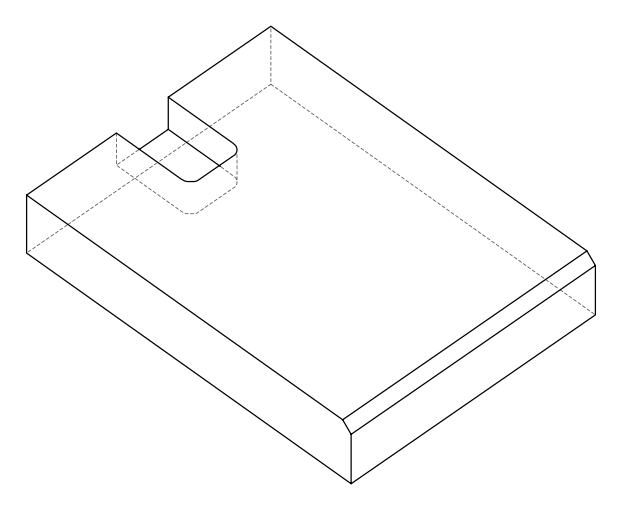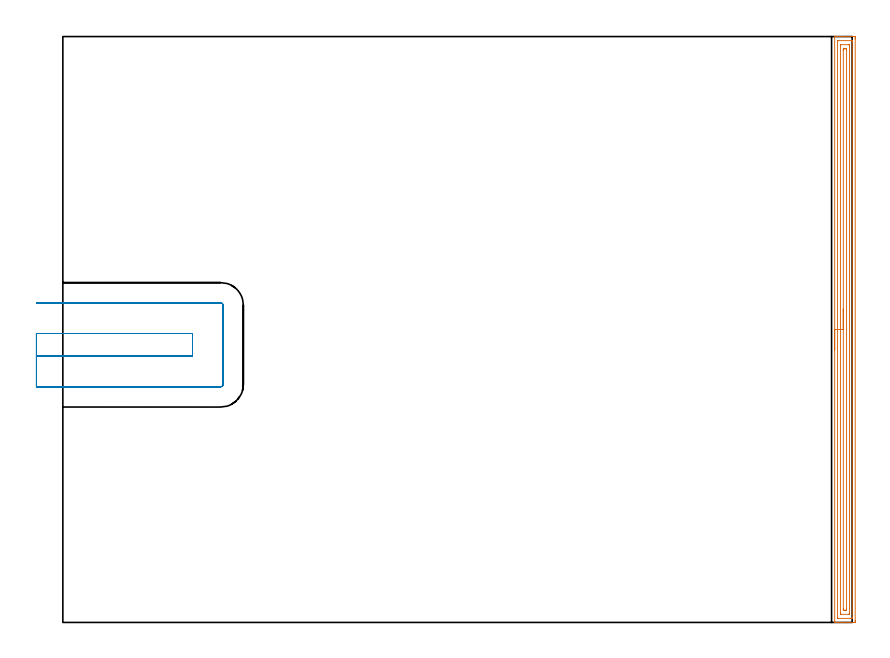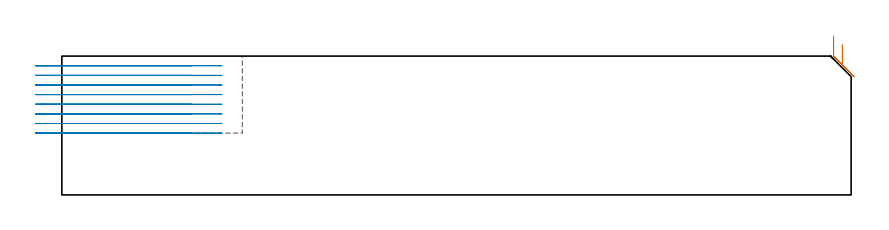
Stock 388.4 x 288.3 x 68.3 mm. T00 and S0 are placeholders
(PLAN: 2 operations, 1 tool changes, 16.7 min)
(1 AREA_MILL | FG_CHAMFER_SURFACE | UGT0205_001 | 9.45 min | 14703 mm3)
(2 MILL_SLOT | SLOT_PARTIAL_RECTANGULAR | UGT0201_094 | Follow Part, ap 5, ae 75% | 7.27 min | 203993 mm3)
(TOOL UGT0205_001 | Chamfer Mill 20 x 3 x 45 deg. | D20 FL50 Z2)
(TOOL UGT0201_094 | End mill 20 mm | D20 FL38 Z4)
(OP 1 AREA_MILL)
G17 G21 G94 G90
T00 M6
G54
G17 G0 G90 X379.801 Y134.15 S1061 M3
G43 Z78.3 H0
Z78.299
G94 G1 Y134.188 Z77.427 F250.
Y134.302 Z76.562
Y134.491 Z75.711
Y134.753 Z74.879
Y135.087 Z74.073
Y135.49 Z73.299
Y135.959 Z72.563
Y136.49 Z71.871
Y137.079 Z71.228
Y137.722 Z70.638
Y138.414 Z70.107
Y139.15 Z69.639
Y139.924 Z69.236
Y140.73 Z68.902
Y141.562 Z68.64
Y142.414 Z68.451
Y143.278 Z68.337
Y144.15 Z68.299
X379.802 Y288.115 Z68.298
X379.8 Y288.21 Z68.295
X379.807 Y288.29 Z68.284
X379.836 Y288.297 Z68.255
X379.86 Y288.3 Z68.231
X380.282 Z67.818
X380.554 Z67.545
X381.284 Z66.811
X382.54 Z65.557
X383.958 Z64.137
X388.68 Z59.418
X389.308 Y288.297 Z58.79
X389.892 Y288.292 Z58.206
X389.894 Y288.258 Z58.204
X389.899 Y287.67 Z58.201
X389.9 Y287.076 Z58.2
Y0.93
X389.899 Y0.63 Z58.201
X389.894 Y0.042 Z58.204
X389.892 Y0.007 Z58.206
X389.308 Y0. Z58.79
X383.067 Z65.028
X381.649 Z66.448
X381.284 Z66.811
X380.285 Z67.815
X379.86 Z68.231
X379.8 Z68.29
Y0.004 Z68.291
Y0.182 Z68.3
X379.801 Y144.15 Z68.299
X381.215 Z66.885
X381.217 Y286.017 Z66.883
X381.219 Y286.152 Z66.881
X381.222 Y286.242 Z66.878
X381.225 Y286.292 Z66.875
X381.233 Y286.293 Z66.867
X381.284 Y286.296 Z66.816
X381.759 Y286.3 Z66.341
X388. Y286.299 Z60.1
X388.416 Y286.292 Z59.684
X388.469 Y286.29 Z59.631
X388.479 Y286.091 Z59.621
X388.484 Y285.951 Z59.616
X388.485 Y285.882 Z59.615
Y2.279
X388.483 Y2.139 Z59.617
X388.479 Y2.047 Z59.621
X388.475 Y2.008 Z59.625
X388.467 Y2.007 Z59.633
X388.416 Y2.004 Z59.684
X387.941 Y2. Z60.159
X381.7 Y2.001 Z66.4
X381.284 Y2.008 Z66.816
X381.231 Y2.01 Z66.869
X381.221 Y2.209 Z66.879
X381.216 Y2.349 Z66.884
X381.215 Y2.418 Z66.885
Y144.15
X382.63 Z65.47
X382.631 Y284.203 Z65.469
X382.632 Y284.257 Z65.468
X382.634 Y284.283 Z65.466
X382.636 Y284.289 Z65.464
X382.655 Y284.291 Z65.445
X382.862 Y284.299 Z65.238
X386.633 Z61.467
X386.839 Y284.295 Z61.261
X386.976 Y284.29 Z61.124
X387.065 Y284.284 Z61.035
X387.067 Y284.239 Z61.033
X387.069 Y284.093 Z61.031
X387.071 Y283.654 Z61.029
Y4.097
X387.07 Y4.042 Z61.03
X387.068 Y4.016 Z61.032
X387.066 Y4.01 Z61.034
X387.045 Y4.008 Z61.055
X386.838 Y4.001 Z61.262
X383.067 Z65.033
X382.861 Y4.005 Z65.239
X382.724 Y4.01 Z65.376
X382.635 Y4.016 Z65.465
X382.633 Y4.061 Z65.467
X382.631 Y4.207 Z65.469
X382.629 Y4.646 Z65.471
X382.63 Y144.15 Z65.47
X384.044 Z64.056
X384.045 Y281.411 Z64.055
X384.048 Y282.215 Z64.052
X384.05 Y282.271 Z64.05
X384.053 Y282.29 Z64.047
X384.075 Y282.292 Z64.025
X384.185 Y282.296 Z63.915
X384.407 Y282.299 Z63.693
X384.85 Y282.3 Z63.25
X385.295 Y282.299 Z62.805
X385.516 Y282.297 Z62.584
X385.625 Y282.292 Z62.475
X385.648 Y282.29 Z62.452
X385.65 Y282.275 Z62.45
X385.653 Y282.234 Z62.447
X385.657 Y281.495 Z62.443
Y281.411
Y6.889
X385.654 Y6.083 Z62.446
X385.65 Y6.028 Z62.45
X385.648 Y6.01 Z62.452
X385.625 Y6.008 Z62.475
X385.515 Y6.003 Z62.585
X385.293 Y6.001 Z62.807
X384.85 Y6. Z63.25
X384.405 Y6.001 Z63.695
X384.184 Y6.003 Z63.916
X384.075 Y6.008 Z64.025
X384.052 Y6.01 Z64.048
X384.05 Y6.025 Z64.05
X384.047 Y6.066 Z64.053
X384.043 Y6.805 Z64.057
Y6.889
X384.044 Y144.15 Z64.056
Y145.022 Z64.094
Y145.886 Z64.208
Y146.738 Z64.397
Y147.57 Z64.659
Y148.376 Z64.993
Y149.15 Z65.396
Y149.886 Z65.865
Y150.578 Z66.396
Y151.221 Z66.985
Y151.81 Z67.628
Y152.342 Z68.32
Y152.81 Z69.056
Y153.213 Z69.83
Y153.547 Z70.636
Y153.809 Z71.468
Y153.998 Z72.32
Y154.112 Z73.185
Y154.15 Z74.056
G0 Z78.3
M5
M2
(OP 2 MILL_SLOT)
G17 G21 G94 G90
T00 M6
G54
G17 G0 G90 X-13. Y131. S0 M3
G43 Z78.3 H0
Z63.562
G94 G1 X-10. F250.
X63.8 F500.
Y142.2
X-10.
X-13. F250.
Y116.
X-10.
X77.7 F500.
G3 X78.8 Y117.1 R1.1
G1 Y156.1
G3 X77.7 Y157.2 R1.1
G1 X-10.
X-13. F250.
G0 Y131. Z58.825
G1 X-10.
X63.8 F500.
Y142.2
X-10.
X-13. F250.
Y116.
X-10.
X77.7 F500.
G3 X78.8 Y117.1 R1.1
G1 Y156.1
G3 X77.7 Y157.2 R1.1
G1 X-10.
X-13. F250.
G0 Y131. Z54.087
G1 X-10.
X63.8 F500.
Y142.2
X-10.
X-13. F250.
Y116.
X-10.
X77.7 F500.
G3 X78.8 Y117.1 R1.1
G1 Y156.1
G3 X77.7 Y157.2 R1.1
G1 X-10.
X-13. F250.
G0 Y131. Z49.35
G1 X-10.
X63.8 F500.
Y142.2
X-10.
X-13. F250.
Y116.
X-10.
X77.7 F500.
G3 X78.8 Y117.1 R1.1
G1 Y156.1
G3 X77.7 Y157.2 R1.1
G1 X-10.
X-13. F250.
G0 Y131. Z44.612
G1 X-10.
X63.8 F500.
Y142.2
X-10.
X-13. F250.
Y116.
X-10.
X77.7 F500.
G3 X78.8 Y117.1 R1.1
G1 Y156.1
G3 X77.7 Y157.2 R1.1
G1 X-10.
X-13. F250.
G0 Y131. Z39.875
G1 X-10.
X63.8 F500.
Y142.2
X-10.
X-13. F250.
Y116.
X-10.
X77.7 F500.
G3 X78.8 Y117.1 R1.1
G1 Y156.1
G3 X77.7 Y157.2 R1.1
G1 X-10.
X-13. F250.
G0 Y131. Z35.137
G1 X-10.
X63.8 F500.
Y142.2
X-10.
X-13. F250.
Y116.
X-10.
X77.7 F500.
G3 X78.8 Y117.1 R1.1
G1 Y156.1
G3 X77.7 Y157.2 R1.1
G1 X-10.
X-13. F250.
G0 Y131. Z30.4
G1 X-10.
X63.8 F500.
Y142.2
X-10.
X-13. F250.
Y116.
X-10.
X77.7 F500.
G3 X78.8 Y117.1 R1.1
G1 Y156.1
G3 X77.7 Y157.2 R1.1
G1 X-10.
X-13. F250.
G0 Z78.3
M5
M2
